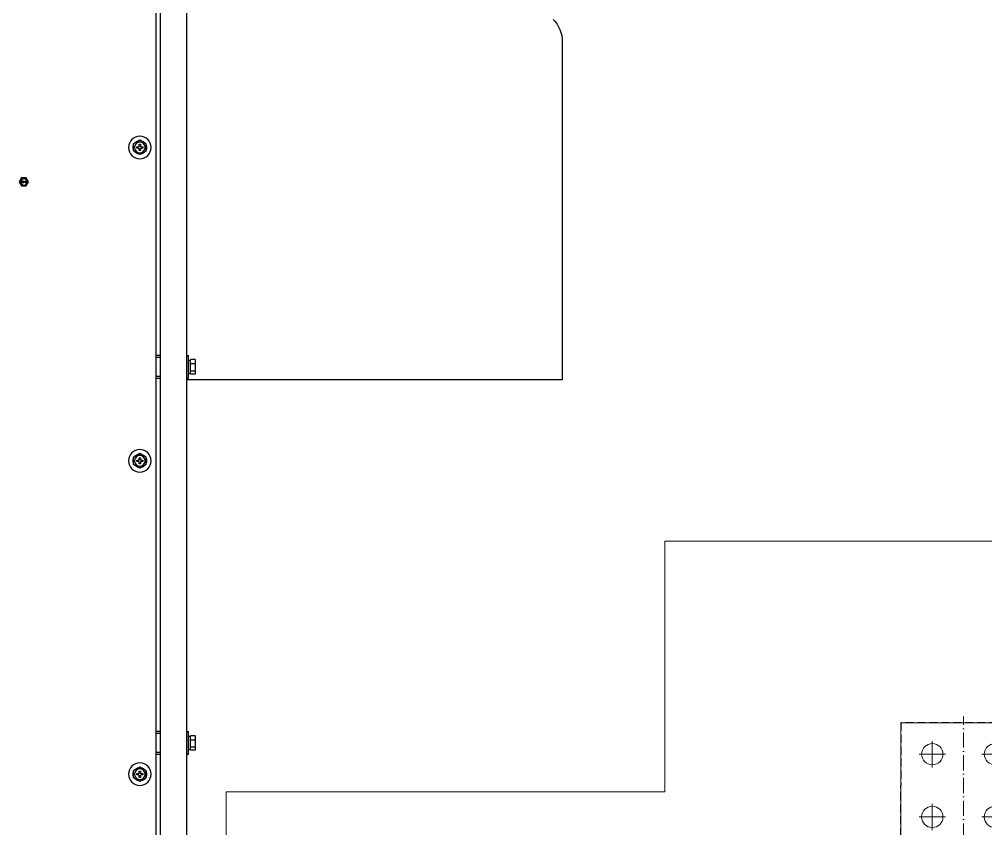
# Model space of a CAD drawing. Header units: millimetres. Extents: x 0 to 87554, y -20854 to 20404.
# Drawn here: x 8314 to 9085, y -11025 to -10380 of the extents above; entities that cross this region are included whole.
import ezdxf

# ---------------------------------------------------------------- set-up
doc = ezdxf.new("R2010")
doc.units = ezdxf.units.MM
doc.linetypes.add('ACAD_ISO10W100', pattern=[18, 12, -3, 0, -3])
doc.linetypes.add('HIDDEN', pattern=[9.525, 6.35, -3.175])
doc.layers.get('0').update_dxf_attribs({"lineweight": 15})
for name, color, linetype, lineweight in [('0.15', 7, 'Continuous', 15), ('5', 3, 'Continuous', 18), ('AM_3', 6, 'HIDDEN', 15), ('粗实线层', 7, 'Continuous', 35)]:
    doc.layers.add(name, color=color, linetype=linetype, lineweight=lineweight)
for name, color, linetype in [('08', 1, 'Continuous'), ('1', 2, 'Continuous'), ('2401-00198_NFH-M5-12_0', 7, 'Continuous'), ('2401-01144-S-M6-16HWM_0', 7, 'Continuous'), ('4215-12269_16_0', 7, 'Continuous'), ('4215-12653_3_0', 7, 'Continuous'), ('4215-16097_1_0', 7, 'Continuous'), ('4215-16529_1_0', 7, 'Continuous')]:
    doc.layers.add(name, color=color, linetype=linetype)
doc.layers.add('LIU1', color=160, linetype='Continuous', lineweight=13, plot=False)
doc.styles.add('GB', font='gbenor.shx', dxfattribs={"bigfont": 'gbcbig.shx'})

# ---------------------------------------------------------------- blocks, each defined once
blk = doc.blocks.new('gy7u88')
at = {"layer": '2401-00198_NFH-M5-12_0', "color": 107, "linetype": 'Continuous'}
for p, q in [((-269.35, -1128.75), (-267.52, -1125.58)), ((-267.52, -1125.58), (-263.85, -1125.58)), ((-263.85, -1125.58), (-262.02, -1128.75)), ((-267.52, -1131.93), (-269.35, -1128.75)), ((-267.54, -1128.25), (-267.54, -1128.36)), ((-266.79, -1128.25), (-267.54, -1128.25)), ((-267.54, -1128.36), (-266.96, -1128.36)), ((-267.52, -1128.89), (-267.54, -1128.97)), ((-267.54, -1128.97), (-267.54, -1129.02)), ((-267.54, -1129.02), (-267.52, -1129.1)), ((-267.48, -1128.83), (-267.52, -1128.89)), ((-267.52, -1129.1), (-267.44, -1129.19)), ((-263.85, -1131.93), (-267.52, -1131.93)), ((-266.96, -1128.36), (-267.48, -1128.83)), ((-267.44, -1129.19), (-267.35, -1129.23)), ((-267.42, -1128.97), (-267.37, -1128.89)), ((-267.42, -1129.02), (-267.42, -1128.97)), ((-267.37, -1129.08), (-267.42, -1129.02)), ((-267.37, -1128.89), (-266.79, -1128.36)), ((-267.31, -1129.12), (-267.37, -1129.08)), ((-267.35, -1129.23), (-267.23, -1129.25)), ((-267.21, -1129.15), (-267.31, -1129.12)), ((-267.23, -1129.25), (-267.14, -1129.25)), ((-267.12, -1129.15), (-267.21, -1129.15)), ((-267.14, -1129.25), (-267, -1129.23)), ((-267.02, -1129.12), (-267.12, -1129.15)), ((-266.96, -1129.08), (-267.02, -1129.12)), ((-267, -1129.23), (-266.92, -1129.19)), ((-266.92, -1129.02), (-266.96, -1129.08)), ((-266.81, -1129.02), (-266.92, -1129.02)), ((-266.92, -1129.19), (-266.83, -1129.1)), ((-266.83, -1129.1), (-266.81, -1129.02)), ((-266.79, -1128.36), (-266.79, -1128.25)), ((-266.62, -1128.25), (-266.62, -1129.25)), ((-266.5, -1128.25), (-266.62, -1128.25)), ((-266.62, -1129.25), (-266.5, -1129.25)), ((-266.5, -1129.08), (-266.5, -1128.25)), ((-266.37, -1128.93), (-266.5, -1129.08)), ((-266.5, -1129.25), (-266.37, -1129.1)), ((-266.37, -1129.1), (-266.37, -1128.93)), ((-266.19, -1128.61), (-266.21, -1128.63)), ((-266.21, -1128.63), (-266.08, -1128.76)), ((-266.08, -1128.76), (-266.21, -1128.89)), ((-266.21, -1128.89), (-266.19, -1128.91)), ((-266.08, -1128.72), (-266.19, -1128.61)), ((-266.19, -1128.91), (-266.08, -1128.8)), ((-266.08, -1128.57), (-266.08, -1128.72)), ((-266.04, -1128.57), (-266.08, -1128.57)), ((-266.08, -1128.8), (-266.08, -1128.95)), ((-266.08, -1128.95), (-266.04, -1128.95)), ((-266.04, -1128.72), (-266.04, -1128.57)), ((-265.94, -1128.61), (-266.04, -1128.72)), ((-266.04, -1128.76), (-265.92, -1128.63)), ((-265.92, -1128.89), (-266.04, -1128.76)), ((-266.04, -1128.95), (-266.04, -1128.8)), ((-266.04, -1128.8), (-265.94, -1128.91)), ((-265.92, -1128.63), (-265.94, -1128.61)), ((-265.94, -1128.91), (-265.92, -1128.89)), ((-265.71, -1128.42), (-265.75, -1128.53)), ((-265.75, -1128.53), (-265.75, -1128.61)), ((-265.75, -1128.61), (-265.71, -1128.72)), ((-265.64, -1128.34), (-265.71, -1128.42)), ((-265.71, -1128.72), (-265.64, -1128.8)), ((-265.71, -1129.15), (-265.71, -1129.25)), ((-265.1, -1129.15), (-265.71, -1129.15)), ((-265.71, -1129.25), (-265, -1129.25)), ((-265.54, -1128.27), (-265.64, -1128.34)), ((-265.64, -1128.55), (-265.62, -1128.49)), ((-265.64, -1128.59), (-265.64, -1128.55)), ((-265.62, -1128.66), (-265.64, -1128.59)), ((-265.64, -1128.8), (-265.54, -1128.87)), ((-265.62, -1128.49), (-265.58, -1128.42)), ((-265.58, -1128.72), (-265.62, -1128.66)), ((-265.58, -1128.42), (-265.52, -1128.38)), ((-265.52, -1128.76), (-265.58, -1128.72)), ((-265.44, -1128.25), (-265.54, -1128.27)), ((-265.54, -1128.87), (-265.44, -1128.89)), ((-265.52, -1128.38), (-265.44, -1128.36)), ((-265.44, -1128.78), (-265.52, -1128.76)), ((-265.31, -1128.25), (-265.44, -1128.25)), ((-265.44, -1128.36), (-265.31, -1128.36)), ((-265.31, -1128.78), (-265.44, -1128.78)), ((-265.44, -1128.89), (-265.31, -1128.89)), ((-265.21, -1128.27), (-265.31, -1128.25)), ((-265.31, -1128.36), (-265.23, -1128.38)), ((-265.23, -1128.76), (-265.31, -1128.78)), ((-265.31, -1128.89), (-265.21, -1128.87)), ((-265.23, -1128.38), (-265.17, -1128.42)), ((-265.14, -1128.7), (-265.23, -1128.76)), ((-265.1, -1128.34), (-265.21, -1128.27)), ((-265.21, -1128.87), (-265.1, -1128.8)), ((-265.17, -1128.42), (-265.12, -1128.51)), ((-265, -1128.7), (-265.14, -1128.7)), ((-265.12, -1128.51), (-265, -1128.51)), ((-265.04, -1128.42), (-265.1, -1128.34)), ((-265.1, -1128.8), (-265.1, -1129.15)), ((-265, -1128.51), (-265.04, -1128.42)), ((-265, -1129.25), (-265, -1128.7)), ((-264.83, -1128.25), (-264.83, -1129.25)), ((-264.71, -1128.25), (-264.83, -1128.25)), ((-264.83, -1129.25), (-264.64, -1129.25)), ((-264.71, -1129.04), (-264.71, -1128.25)), ((-264.42, -1128.25), (-264.71, -1129.04)), ((-264.64, -1129.25), (-264.33, -1128.36)), ((-264.25, -1128.25), (-264.42, -1128.25)), ((-264.33, -1128.36), (-264.02, -1129.25)), ((-263.96, -1129.04), (-264.25, -1128.25)), ((-264.02, -1129.25), (-263.83, -1129.25)), ((-263.96, -1128.25), (-263.96, -1129.04)), ((-263.83, -1128.25), (-263.96, -1128.25)), ((-262.02, -1128.75), (-263.85, -1131.93)), ((-263.83, -1129.25), (-263.83, -1128.25))]:
    blk.add_line(p, q, dxfattribs=at)
at = {"layer": '2401-01144-S-M6-16HWM_0', "color": 107, "linetype": 'Continuous'}
for p, q in [((-363.21, -1098.41), (-358.23, -1095.48)), ((-363.16, -1104.18), (-363.21, -1098.41)), ((-359.19, -1100.76), (-360.69, -1100.77)), ((-360.69, -1100.77), (-360.68, -1101.77)), ((-360.68, -1101.77), (-359.18, -1101.76)), ((-357.7, -1098.75), (-358.7, -1098.76)), ((-358.7, -1098.76), (-358.69, -1100.26)), ((-358.67, -1102.26), (-358.66, -1103.76)), ((-358.23, -1095.48), (-353.21, -1098.32)), ((-357.69, -1100.25), (-357.7, -1098.75)), ((-357.66, -1103.75), (-357.67, -1102.25)), ((-355.69, -1100.73), (-357.19, -1100.74)), ((-357.18, -1101.74), (-355.68, -1101.73)), ((-355.68, -1101.73), (-355.69, -1100.73)), ((-353.16, -1104.09), (-353.21, -1098.32)), ((-363.16, -1104.18), (-358.13, -1107.02)), ((-358.66, -1103.76), (-357.66, -1103.75)), ((-358.13, -1107.02), (-353.16, -1104.09)), ((-402.58, -1281.72), (-402.58, -1270.78)), ((-402.28, -1270.51), (-398.88, -1270.51)), ((-398.58, -1281.72), (-398.58, -1270.78)), ((-396.98, -1270.9), (-398.58, -1270.9)), ((-396.98, -1285.25), (-396.98, -1267.25)), ((-395.38, -1267.25), (-396.98, -1267.25)), ((-402.28, -1273.94), (-398.88, -1273.94)), ((-402.28, -1279.68), (-398.88, -1279.68)), ((-402.28, -1281.99), (-398.88, -1281.99)), ((-396.98, -1281.6), (-398.58, -1281.6)), ((-395.38, -1285.25), (-396.98, -1285.25)), ((-363.21, -1348.41), (-358.23, -1345.48)), ((-363.16, -1354.18), (-363.21, -1348.41)), ((-357.7, -1348.75), (-358.7, -1348.76)), ((-358.7, -1348.76), (-358.69, -1350.26)), ((-358.23, -1345.48), (-353.21, -1348.32)), ((-357.69, -1350.25), (-357.7, -1348.75)), ((-353.16, -1354.09), (-353.21, -1348.32)), ((-363.16, -1354.18), (-358.13, -1357.02)), ((-359.19, -1350.76), (-360.69, -1350.77)), ((-360.69, -1350.77), (-360.68, -1351.77)), ((-360.68, -1351.77), (-359.18, -1351.76)), ((-358.67, -1352.26), (-358.66, -1353.76)), ((-358.66, -1353.76), (-357.66, -1353.75)), ((-358.13, -1357.02), (-353.16, -1354.09)), ((-357.66, -1353.75), (-357.67, -1352.25)), ((-355.69, -1350.73), (-357.19, -1350.74)), ((-357.18, -1351.74), (-355.68, -1351.73)), ((-355.68, -1351.73), (-355.69, -1350.73)), ((-402.58, -1581.72), (-402.58, -1570.78)), ((-402.28, -1570.51), (-398.88, -1570.51)), ((-398.58, -1581.72), (-398.58, -1570.78)), ((-396.98, -1570.9), (-398.58, -1570.9)), ((-396.98, -1585.25), (-396.98, -1567.25)), ((-395.38, -1567.25), (-396.98, -1567.25)), ((-402.28, -1573.94), (-398.88, -1573.94)), ((-402.28, -1579.68), (-398.88, -1579.68)), ((-402.28, -1581.99), (-398.88, -1581.99)), ((-396.98, -1581.6), (-398.58, -1581.6)), ((-395.38, -1585.25), (-396.98, -1585.25)), ((-363.21, -1598.41), (-358.23, -1595.48)), ((-358.23, -1595.48), (-353.21, -1598.32)), ((-363.16, -1604.18), (-363.21, -1598.41)), ((-363.16, -1604.18), (-358.13, -1607.02)), ((-359.19, -1600.76), (-360.69, -1600.77)), ((-360.69, -1600.77), (-360.68, -1601.77)), ((-360.68, -1601.77), (-359.18, -1601.76)), ((-357.7, -1598.75), (-358.7, -1598.76)), ((-358.7, -1598.76), (-358.69, -1600.26)), ((-358.67, -1602.26), (-358.66, -1603.76)), ((-358.66, -1603.76), (-357.66, -1603.75)), ((-358.13, -1607.02), (-353.16, -1604.09)), ((-357.69, -1600.25), (-357.7, -1598.75)), ((-357.66, -1603.75), (-357.67, -1602.25)), ((-355.69, -1600.73), (-357.19, -1600.74)), ((-357.18, -1601.74), (-355.68, -1601.73)), ((-355.68, -1601.73), (-355.69, -1600.73)), ((-353.16, -1604.09), (-353.21, -1598.32))]:
    blk.add_line(p, q, dxfattribs=at)
for centre, radius in [((-358.18, -1101.25), 9), ((-358.18, -1101.25), 4.25), ((-358.18, -1351.25), 9), ((-358.18, -1351.25), 4.25), ((-358.18, -1601.25), 9), ((-358.18, -1601.25), 4.25)]:
    blk.add_circle(centre, radius, dxfattribs=at)
for centre, radius, start, end in [((-358.18, -1101.25), 5.35, 159.66914, 201.34853), ((-358.18, -1101.25), 5.47, 144.51639, 156.50129), ((-358.18, -1101.25), 5.35, 99.66914, 141.34853), ((-359.19, -1100.26), 0.5, 270.50884, 0.50884), ((-359.17, -1102.26), 0.5, 0.50884, 90.50884), ((-358.18, -1101.25), 5.47, 84.51639, 96.50129), ((-357.19, -1100.24), 0.5, 180.50884, 270.50884), ((-357.17, -1102.24), 0.5, 90.50884, 180.50884), ((-358.18, -1101.25), 5.35, 39.66914, 81.34853), ((-358.18, -1101.25), 5.47, 24.51639, 36.50129), ((-358.18, -1101.25), 5.35, 339.66914, 21.34853), ((-358.18, -1101.25), 5.47, 204.51639, 216.50129), ((-358.18, -1101.25), 5.35, 219.66914, 261.34853), ((-358.18, -1101.25), 5.47, 264.51639, 276.50129), ((-358.18, -1101.25), 5.35, 279.66914, 321.34853), ((-358.18, -1101.25), 5.47, 324.51639, 336.50129), ((-358.18, -1351.25), 5.35, 159.66914, 201.34853), ((-358.18, -1351.25), 5.47, 144.51639, 156.50129), ((-358.18, -1351.25), 5.35, 99.66914, 141.34853), ((-358.18, -1351.25), 5.47, 84.51639, 96.50129), ((-358.18, -1351.25), 5.35, 39.66914, 81.34853), ((-358.18, -1351.25), 5.47, 24.51639, 36.50129), ((-358.18, -1351.25), 5.35, 339.66914, 21.34853), ((-358.18, -1351.25), 5.47, 204.51639, 216.50129), ((-358.18, -1351.25), 5.35, 219.66914, 261.34853), ((-359.19, -1350.26), 0.5, 270.50884, 0.50884), ((-359.17, -1352.26), 0.5, 0.50884, 90.50884), ((-358.18, -1351.25), 5.47, 264.51639, 276.50129), ((-357.19, -1350.24), 0.5, 180.50884, 270.50884), ((-357.17, -1352.24), 0.5, 90.50884, 180.50884), ((-358.18, -1351.25), 5.35, 279.66914, 321.34853), ((-358.18, -1351.25), 5.47, 324.51639, 336.50129), ((-358.18, -1601.25), 5.35, 99.66914, 141.34853), ((-358.18, -1601.25), 5.47, 84.51639, 96.50129), ((-358.18, -1601.25), 5.35, 39.66914, 81.34853), ((-358.18, -1601.25), 5.35, 159.66914, 201.34853), ((-358.18, -1601.25), 5.47, 144.51639, 156.50129), ((-358.18, -1601.25), 5.47, 204.51639, 216.50129), ((-359.19, -1600.26), 0.5, 270.50884, 0.50884), ((-359.17, -1602.26), 0.5, 0.50884, 90.50884), ((-357.19, -1600.24), 0.5, 180.50884, 270.50884), ((-357.17, -1602.24), 0.5, 90.50884, 180.50884), ((-358.18, -1601.25), 5.47, 24.51639, 36.50129), ((-358.18, -1601.25), 5.47, 324.51639, 336.50129), ((-358.18, -1601.25), 5.35, 339.66914, 21.34853), ((-358.18, -1601.25), 5.35, 219.66914, 261.34853), ((-358.18, -1601.25), 5.47, 264.51639, 276.50129), ((-358.18, -1601.25), 5.35, 279.66914, 321.34853)]:
    blk.add_arc(centre, radius, start, end, dxfattribs=at)
for points in [[(-402.28, -1270.51), (-402.39, -1270.6), (-402.49, -1270.68), (-402.58, -1270.78)], [(-402.58, -1270.91), (-402.49, -1270.77), (-402.39, -1270.64), (-402.28, -1270.51)], [(-398.88, -1270.51), (-398.78, -1270.6), (-398.68, -1270.68), (-398.58, -1270.78)], [(-398.58, -1270.91), (-398.68, -1270.77), (-398.78, -1270.64), (-398.88, -1270.51)], [(-402.28, -1273.94), (-402.39, -1273.82), (-402.49, -1273.69), (-402.58, -1273.55)], [(-402.58, -1274.6), (-402.49, -1274.37), (-402.39, -1274.16), (-402.28, -1273.94)], [(-402.28, -1279.68), (-402.39, -1279.46), (-402.49, -1279.25), (-402.58, -1279.02)], [(-402.58, -1279.94), (-402.49, -1279.85), (-402.39, -1279.76), (-402.28, -1279.68)], [(-398.88, -1273.94), (-398.78, -1273.82), (-398.68, -1273.69), (-398.58, -1273.55)], [(-398.58, -1274.6), (-398.67, -1274.37), (-398.77, -1274.16), (-398.88, -1273.94)], [(-398.88, -1279.68), (-398.77, -1279.46), (-398.67, -1279.25), (-398.58, -1279.02)], [(-398.58, -1279.94), (-398.68, -1279.85), (-398.78, -1279.76), (-398.88, -1279.68)], [(-402.28, -1281.99), (-402.39, -1281.91), (-402.49, -1281.82), (-402.58, -1281.72)], [(-398.88, -1281.99), (-398.78, -1281.91), (-398.68, -1281.82), (-398.58, -1281.72)], [(-402.28, -1570.51), (-402.39, -1570.6), (-402.49, -1570.68), (-402.58, -1570.78)], [(-402.58, -1570.91), (-402.49, -1570.77), (-402.39, -1570.64), (-402.28, -1570.51)], [(-398.88, -1570.51), (-398.78, -1570.6), (-398.68, -1570.68), (-398.58, -1570.78)], [(-398.58, -1570.91), (-398.68, -1570.77), (-398.78, -1570.64), (-398.88, -1570.51)], [(-402.28, -1573.94), (-402.39, -1573.82), (-402.49, -1573.69), (-402.58, -1573.55)], [(-402.58, -1574.6), (-402.49, -1574.37), (-402.39, -1574.16), (-402.28, -1573.94)], [(-402.28, -1579.68), (-402.39, -1579.46), (-402.49, -1579.25), (-402.58, -1579.02)], [(-402.58, -1579.94), (-402.49, -1579.85), (-402.39, -1579.76), (-402.28, -1579.68)], [(-398.88, -1573.94), (-398.78, -1573.82), (-398.68, -1573.69), (-398.58, -1573.55)], [(-398.58, -1574.6), (-398.67, -1574.37), (-398.77, -1574.16), (-398.88, -1573.94)], [(-398.88, -1579.68), (-398.77, -1579.46), (-398.67, -1579.25), (-398.58, -1579.02)], [(-398.58, -1579.94), (-398.68, -1579.85), (-398.78, -1579.76), (-398.88, -1579.68)], [(-402.28, -1581.99), (-402.39, -1581.91), (-402.49, -1581.82), (-402.58, -1581.72)], [(-398.88, -1581.99), (-398.78, -1581.91), (-398.68, -1581.82), (-398.58, -1581.72)]]:
    blk.add_open_spline(points, degree=3, dxfattribs=at)
at = {"layer": '4215-12269_16_0', "color": 107, "linetype": 'Continuous'}
for p, q in [((-374.38, -1267.25), (-371.38, -1267.25)), ((-374.38, -1268.75), (-371.38, -1268.75)), ((-371.38, -1283.75), (-374.38, -1283.75)), ((-371.38, -1285.25), (-374.38, -1285.25)), ((-374.38, -1567.25), (-371.38, -1567.25)), ((-374.38, -1568.75), (-371.38, -1568.75)), ((-371.38, -1583.75), (-374.38, -1583.75)), ((-371.38, -1585.25), (-374.38, -1585.25))]:
    blk.add_line(p, q, dxfattribs=at)
for centre, radius, start, end in [((-371.38, -1267.05), 0.2, 270, 0), ((-371.38, -1267.05), 1.7, 270, 277.11949), ((-371.38, -1285.45), 1.7, 82.88051, 90), ((-371.38, -1285.45), 0.2, 0, 90), ((-371.38, -1567.05), 0.2, 270, 0), ((-371.38, -1567.05), 1.7, 270, 277.11949), ((-371.38, -1585.45), 1.7, 82.88051, 90), ((-371.38, -1585.45), 0.2, 0, 90)]:
    blk.add_arc(centre, radius, start, end, dxfattribs=at)
at = {"layer": '4215-12653_3_0', "color": 107, "linetype": 'Continuous'}
blk.add_line((-371.18, -1989.25), (-371.18, -993.75), dxfattribs=at)
blk.add_circle((-265.68, -1128.75), 2.5, dxfattribs=at)
at = {"layer": '4215-16097_1_0', "color": 107, "linetype": 'Continuous'}
for p, q in [((-395.38, -906.75), (-395.38, -1702.25)), ((-374.38, -906.75), (-374.38, -1702.25))]:
    blk.add_line(p, q, dxfattribs=at)
at = {"layer": '4215-16529_1_0', "color": 107, "linetype": 'Continuous'}
for p, q in [((-695.38, -1016.75), (-695.38, -1286.75)), ((-695.38, -1286.75), (-395.38, -1286.75))]:
    blk.add_line(p, q, dxfattribs=at)
blk.add_arc((-670.38, -1016.75), 25, 135, 180, dxfattribs=at)
blk = doc.blocks.new('孔17圆')
at = {"color": 0, "linetype": 'ByBlock'}
for points in [[(0, 10.5), (0, -10.5)], [(-10.5, 0), (10.5, 0)]]:
    blk.add_lwpolyline(points, dxfattribs=at)
blk.add_circle((0, 0), 8.5, dxfattribs=at)
blk = doc.blocks.new('中互测量型CT-100III俯视')
at = {"layer": '粗实线层', "color": 30, "lineweight": -3}
for p, q in [((-35, 59), (-35, 50)), ((-20, 59), (-35, 59)), ((-33, 59), (-33, 50)), ((-32.5, 55), (-22.5, 55)), ((-27.5, 58), (-27.5, 48)), ((-22, 59), (-22, 50)), ((-20, 59), (-20, 50)), ((20, 59), (20, 50)), ((20, 59), (35, 59)), ((22, 59), (22, 50)), ((32.5, 55), (22.5, 55)), ((27.5, 58), (27.5, 48)), ((33, 59), (33, 50)), ((35, 59), (35, 50)), ((-76.5, 47.01), (-73.5, 50.01)), ((-73.5, 45.77), (-76.5, 47.01)), ((-76.5, 46), (-76.5, 47.01)), ((-76.5, 47), (-76.48, 47)), ((-76.5, 3), (-76.5, 47)), ((-73.51, 50), (73.5, 50)), ((-72.26, 47.01), (-73.5, 50.01)), ((-73.5, 45.77), (-72.26, 47.01)), ((-72.27, 47), (72.26, 47)), ((-68.51, 47), (-72.27, 47)), ((68.51, 47), (72.26, 47)), ((69.75, 50), (73.5, 50)), ((72.26, 47), (73.5, 50)), ((72.26, 47), (73.5, 45.76)), ((73.5, 50), (76.5, 47)), ((73.5, 45.76), (76.5, 47)), ((76.5, 47), (76.5, 3)), ((76.5, 46), (76.5, 47)), ((-73.5, 44.76), (-73.5, 45.77)), ((-73.5, 4.24), (-73.5, 45.76)), ((-30, 36), (-25, 41)), ((-30, 36), (-25, 41)), ((-30, 36), (-25, 41)), ((-30, 36), (-25, 41)), ((-29, 35.17), (-24.17, 40)), ((-25, 41), (25, 41)), ((-25, 41), (25, 41)), ((-25, 41), (25, 41)), ((-25, 41), (25, 41)), ((-24.17, 40), (-25, 41)), ((-24.17, 40), (13.33, 40)), ((24.17, 40), (13.33, 40)), ((24.17, 40), (25, 41)), ((29, 35.17), (24.17, 40)), ((30, 36), (25, 41)), ((30, 36), (25, 41)), ((30, 36), (25, 41)), ((30, 36), (25, 41)), ((73.5, 45.76), (73.5, 4.24)), ((73.5, 44.76), (73.5, 45.76)), ((-30, 14), (-30, 36)), ((-30, 14), (-30, 36)), ((-30, 14), (-30, 36)), ((-30, 14), (-30, 36)), ((-29, 35.17), (-30, 36)), ((-29, 14.83), (-29, 35.17)), ((29, 35.17), (30, 36)), ((29, 14.83), (29, 35.17)), ((30, 14), (30, 36)), ((30, 14), (30, 36)), ((30, 14), (30, 36)), ((30, 14), (30, 36)), ((-29, 14.83), (-30, 14)), ((-25, 9), (-30, 14)), ((-25, 9), (-30, 14)), ((-25, 9), (-30, 14)), ((-25, 9), (-30, 14)), ((-24.17, 10), (-29, 14.83)), ((-24.17, 10), (-25, 9)), ((25, 9), (-25, 9)), ((25, 9), (-25, 9)), ((25, 9), (-25, 9)), ((25, 9), (-25, 9)), ((24.17, 10), (-24.17, 10)), ((24.17, 10), (29, 14.83)), ((24.17, 10), (25, 9)), ((25, 9), (30, 14)), ((25, 9), (30, 14)), ((25, 9), (30, 14)), ((25, 9), (30, 14)), ((29, 14.83), (30, 14)), ((-73.5, 4.24), (-76.5, 3)), ((-76.5, 4), (-76.5, 3)), ((-73.5, 0), (-76.5, 3)), ((-73.5, 5.24), (-73.5, 4.24)), ((-72.26, 3), (-73.5, 4.24)), ((-72.26, 3), (-73.5, 0)), ((73.5, 0), (-73.5, 0)), ((72.26, 3), (-72.26, 3)), ((-72.26, 3), (-68.51, 3)), ((-35, -9), (-35, 0)), ((-33, -9), (-33, 0)), ((-27.5, -8), (-27.5, 2)), ((-22, -9), (-22, 0)), ((-20, -9), (-20, 0)), ((20, -9), (20, 0)), ((22, -9), (22, 0)), ((27.5, -8), (27.5, 2)), ((33, -9), (33, 0)), ((35, -9), (35, 0)), ((68.51, 3), (72.26, 3)), ((69.75, 0), (73.5, 0)), ((73.5, 4.24), (72.26, 3)), ((72.26, 3), (73.5, 0)), ((73.5, 5.24), (73.5, 4.24)), ((73.5, 4.24), (76.5, 3)), ((76.5, 3), (73.5, 0)), ((76.5, 3), (76.5, 4)), ((-73.5, 0), (-69.75, 0)), ((-32.5, -5), (-22.5, -5)), ((32.5, -5), (22.5, -5)), ((-20, -9), (-35, -9)), ((20, -9), (35, -9))]:
    blk.add_line(p, q, dxfattribs=at)
blk.add_lwpolyline([(-51, 50), (51, 50), (51, 0), (-51, 0)], close=True, dxfattribs=at)
for centre in [(-27.5, 55), (27.5, 55), (-27.5, -5), (27.5, -5)]:
    blk.add_circle(centre, 2, dxfattribs=at)
at = {"layer": '粗实线层', "color": 30, "lineweight": -3, "insert": (2.21, 24.52), "char_height": 9, "width": 49.2846, "attachment_point": 5, "style": 'GB'}
blk.add_mtext('\\A1;{\\C1;中互 100III}', dxfattribs=at)
blk = doc.blocks.new('17X23')
at = {"color": 11}
for p, q in [((3, 8.5), (-3, 8.5)), ((0, -8.5), (0, 8.5)), ((-11.5, 0), (11.5, 0)), ((-3, -8.5), (3, -8.5))]:
    blk.add_line(p, q, dxfattribs=at)
for points in [[(-2.78, 8.5), (-3.22, 8.5), (-3.67, 8.47), (-4.11, 8.43), (-4.55, 8.36), (-4.98, 8.27), (-5.41, 8.15), (-5.84, 8.01), (-6.25, 7.85), (-6.66, 7.67), (-7.06, 7.47), (-7.44, 7.25), (-7.81, 7.01), (-8.17, 6.74), (-8.52, 6.46), (-8.85, 6.17), (-9.17, 5.85), (-9.46, 5.52), (-9.74, 5.17), (-10.01, 4.81), (-10.25, 4.44), (-10.47, 4.06), (-10.67, 3.66), (-10.85, 3.25), (-11.01, 2.84), (-11.15, 2.41), (-11.27, 1.98), (-11.36, 1.55), (-11.43, 1.11), (-11.47, 0.67), (-11.5, 0.22), (-11.5, -0.22), (-11.47, -0.67), (-11.43, -1.11), (-11.36, -1.55), (-11.27, -1.98), (-11.15, -2.41), (-11.01, -2.84), (-10.85, -3.25), (-10.67, -3.66), (-10.47, -4.06), (-10.25, -4.44), (-10.01, -4.81), (-9.74, -5.17), (-9.46, -5.52), (-9.17, -5.85), (-8.85, -6.17), (-8.52, -6.46), (-8.17, -6.74), (-7.81, -7.01), (-7.44, -7.25), (-7.06, -7.47), (-6.66, -7.67), (-6.25, -7.85), (-5.84, -8.01), (-5.41, -8.15), (-4.98, -8.27), (-4.55, -8.36), (-4.11, -8.43), (-3.67, -8.47), (-3.22, -8.5), (-2.78, -8.5)], [(2.78, -8.5), (3.22, -8.5), (3.67, -8.47), (4.11, -8.43), (4.55, -8.36), (4.98, -8.27), (5.41, -8.15), (5.84, -8.01), (6.25, -7.85), (6.66, -7.67), (7.06, -7.47), (7.44, -7.25), (7.81, -7.01), (8.17, -6.74), (8.52, -6.46), (8.85, -6.17), (9.17, -5.85), (9.46, -5.52), (9.74, -5.17), (10.01, -4.81), (10.25, -4.44), (10.47, -4.06), (10.67, -3.66), (10.85, -3.25), (11.01, -2.84), (11.15, -2.41), (11.27, -1.98), (11.36, -1.55), (11.43, -1.11), (11.47, -0.67), (11.5, -0.22), (11.5, 0.22), (11.47, 0.67), (11.43, 1.11), (11.36, 1.55), (11.27, 1.98), (11.15, 2.41), (11.01, 2.84), (10.85, 3.25), (10.67, 3.66), (10.47, 4.06), (10.25, 4.44), (10.01, 4.81), (9.74, 5.17), (9.46, 5.52), (9.17, 5.85), (8.85, 6.17), (8.52, 6.46), (8.17, 6.74), (7.81, 7.01), (7.44, 7.25), (7.06, 7.47), (6.66, 7.67), (6.25, 7.85), (5.84, 8.01), (5.41, 8.15), (4.98, 8.27), (4.55, 8.36), (4.11, 8.43), (3.67, 8.47), (3.22, 8.5), (2.78, 8.5)]]:
    blk.add_lwpolyline(points, dxfattribs=at)
blk = doc.blocks.new('y7')
at = {"color": 10, "linetype": 'ACAD_ISO10W100', "lineweight": 0}
blk.add_lwpolyline([(482.18, -105), (482.18, 227.5)], dxfattribs=at)
at = {"lineweight": -3}
blk.add_circle((567.18, 195), 7, dxfattribs=at)
at = {"layer": '0.15', "color": 30, "lineweight": 0}
blk.add_lwpolyline([(532.18, 222.5), (432.18, 222.5), (432.18, -100), (532.18, -100), (532.18, -100), (432.18, -100), (432.18, 222.5), (532.18, 222.5), (532.18, 222.5), (432.18, 222.5), (532.18, 222.5), (532.18, -100), (432.18, -100), (432.18, -100), (532.18, -100)], dxfattribs=at)
blk.add_lwpolyline([(432.18, 107.5), (532.18, 107.5), (532.18, 15), (432.18, 15)], close=True, dxfattribs=at)
at = {"layer": '08', "lineweight": -3}
for p, q in [((0, -100), (0, 46)), ((0, 46), (50, 46)), ((100, 46), (0, 46)), ((0, 46), (0, 43)), ((0, 40), (0, 43)), ((100, 40), (0, 40)), ((100, 46), (50, 46)), ((100, -100), (100, 46)), ((100, 46), (100, 43)), ((100, 40), (100, 43)), ((0, -100), (50, -100)), ((100, -100), (50, -100))]:
    blk.add_line(p, q, dxfattribs=at)
at = {"layer": '1', "lineweight": -3}
for p, q in [((145.18, 0), (195.18, 0)), ((145.18, 0), (145.18, -146)), ((245.18, 0), (195.18, 0)), ((245.18, 0), (245.18, -146)), ((245.18, -140), (145.18, -140)), ((145.18, -140), (145.18, -143)), ((145.18, -146), (145.18, -143)), ((145.18, -146), (195.18, -146)), ((245.18, -146), (145.18, -146)), ((245.18, -146), (195.18, -146)), ((245.18, -140), (245.18, -143)), ((245.18, -146), (245.18, -143))]:
    blk.add_line(p, q, dxfattribs=at)
at = {"layer": '5', "lineweight": -3}
for p, q in [((145.18, -100), (145.18, 46)), ((145.18, 46), (195.18, 46)), ((245.18, 46), (145.18, 46)), ((145.18, 46), (145.18, 43)), ((145.18, 40), (145.18, 43)), ((245.18, 40), (145.18, 40)), ((245.18, 46), (195.18, 46)), ((245.18, -100), (245.18, 46)), ((245.18, 46), (245.18, 43)), ((245.18, 40), (245.18, 43)), ((145.18, -100), (195.18, -100)), ((245.18, -100), (195.18, -100))]:
    blk.add_line(p, q, dxfattribs=at)
at = {"layer": 'AM_3', "lineweight": -3}
for p, q in [((642.18, 222.5), (432.18, 222.5)), ((432.18, 222.5), (432.18, 172.5)), ((642.18, 222.5), (642.18, 172.5)), ((432.18, 122.5), (432.18, 172.5)), ((642.18, 122.5), (642.18, 172.5)), ((642.18, 122.5), (432.18, 122.5)), ((-106.32, 0), (245.18, 0)), ((532.18, 0), (145.18, 0)), ((145.18, 0), (145.18, -50)), ((245.18, 0), (245.18, -50)), ((532.18, 0), (532.18, -50)), ((-106.32, 0), (-106.32, -50)), ((-106.32, -100), (-106.32, -50)), ((145.18, -100), (145.18, -50)), ((245.18, -100), (245.18, -50)), ((532.18, -100), (532.18, -50)), ((-106.32, -100), (245.18, -100)), ((532.18, -100), (145.18, -100))]:
    blk.add_line(p, q, dxfattribs=at)
at = {"layer": 'LIU1', "lineweight": 15}
for points in [[(100, 0), (0, 0), (0, -100), (100, -100)], [(245.18, 0), (145.18, 0), (145.18, -100), (245.18, -100)]]:
    blk.add_lwpolyline(points, close=True, dxfattribs=at)
at = {"lineweight": -3, "rotation": 270}
for p in [(273.27, -50.53), (356.23, -50.53)]:
    blk.add_blockref('中互测量型CT-100III俯视', p, dxfattribs=at)
for p in [(25, -25), (75, -25), (170.18, -25), (220.18, -25), (25, -75), (75, -75), (170.18, -75), (220.18, -75)]:
    blk.add_blockref('17X23', p)
at = {"layer": '0.15', "color": 30, "lineweight": 0}
for p in [(457.18, 197.5), (507.18, 197.5), (457.18, 147.5), (507.18, 147.5)]:
    blk.add_blockref('孔17圆', p, dxfattribs=at)
at = {"layer": '0.15', "color": 30, "lineweight": 0, "xscale": -1, "rotation": 180}
for p in [(457.18, -25), (507.18, -25), (457.18, -75), (507.18, -75)]:
    blk.add_blockref('孔17圆', p, dxfattribs=at)

msp = doc.modelspace()

# ---------------------------------------------------------------- linework, layer by layer
at = {"color": 5}
for p, q in [((8828.887, -10795.968), (8828.887, -10995.968)), ((8828.887, -10995.968), (8478.887, -10995.968))]:
    msp.add_line(p, q, dxfattribs=at)
msp.add_lwpolyline([(8478.887, -10995.968), (8478.887, -11490.968), (9260.387, -11490.968), (9260.387, -10795.968), (8828.887, -10795.968)], dxfattribs=at)

# ---------------------------------------------------------------- block references
at = {"xscale": -1}
msp.add_blockref('gy7u88', (8051.705, -9380.717), dxfattribs=at)
at = {"lineweight": -3}
msp.add_blockref('y7', (8585.206, -11163.465), dxfattribs=at)

doc.saveas('drawing.dxf')
